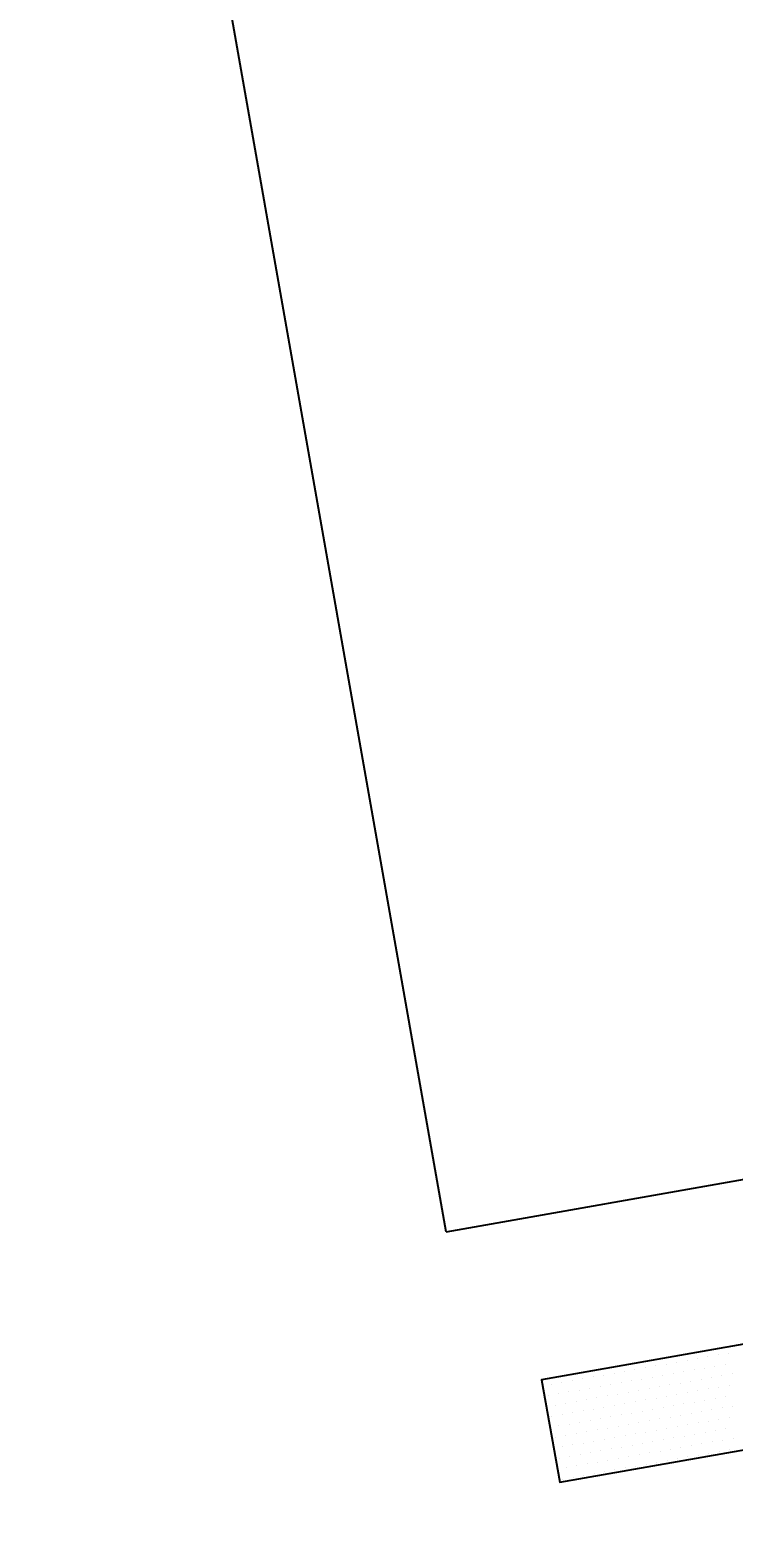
# Model space of a CAD drawing. Header units: inches. Extents: x 3.2 to 42.5, y 25.8 to 40.2.
# Drawn here: x 28.309 to 29.14, y 30.868 to 32.632 of the extents above; entities that cross this region are included whole.
import ezdxf

# ---------------------------------------------------------------- set-up
doc = ezdxf.new("R2010")
doc.units = ezdxf.units.IN
doc.header["$MEASUREMENT"] = 0
for name, color, linetype in [('DIM', 2, 'Continuous'), ('PANEL', 11, 'Continuous'), ('SEALANT', 8, 'Continuous'), ('TAPE', 8, 'Continuous')]:
    doc.layers.add(name, color=color, linetype=linetype)
doc.styles.add('TEXT1', font='ROMANS.shx', dxfattribs={"width": 0.75, "height": 0.375})
doc.dimstyles.new('DETAIL', dxfattribs={"dimscale": 4, "dimtxt": 0.375, "dimasz": 0.0625, "dimexe": 0.0625, "dimexo": 0.125, "dimgap": 0.0625, "dimtad": 1, "dimdec": 4, "dimzin": 3, "dimdsep": 46, "dimlunit": 4, "dimtxsty": 'TEXT1', "dimblk": 'ARCHTICK', "dimcen": 0.0625, "dimclrd": 7, "dimclre": 7, "dimclrt": 2, "dimadec": 0, "dimazin": 0, "dimtfac": 0.59375, "dimtdec": 4, "dimtmove": 0, "dimatfit": 3, "dimfxl": 0, "dimfrac": 2, "dimtolj": 1, "dimtzin": 3, "dimarcsym": 0})

# ---------------------------------------------------------------- blocks, each defined once
blk = doc.blocks.new('_ArchTick')
at = {"color": 0, "linetype": 'ByBlock', "const_width": 0.15}
blk.add_lwpolyline([(-0.5, -0.5), (0.5, 0.5)], dxfattribs=at)
blk = doc.blocks.new('*D4')
at = {"layer": 'DEFPOINTS', "color": 0}
for p in [(27.9536, 36.0161), (28.5599, 32.5777), (23.7701, 29.8503)]:
    blk.add_point(p, dxfattribs=at)
at = {"layer": 'DIM', "color": 7, "lineweight": -2}
for p, q in [((28.4731, 33.0701), (27.9102, 36.2623)), ((22.8418, 35.1148), (27.9536, 36.0161)), ((23.6833, 30.3427), (22.7984, 35.361))]:
    blk.add_line(p, q, dxfattribs=at)
at = {"layer": 'DIM', "color": 7, "lineweight": -2, "xscale": 0.25, "yscale": 0.25, "zscale": 0.25}
for p, rotation in [((27.9536, 36.0161), 9.999999999998792), ((22.8418, 35.1148), 189.9999999999988)]:
    blk.add_blockref('_ArchTick', p, dxfattribs=dict(at, rotation=rotation))
at = {"layer": 'DIM', "color": 2, "insert": (25.3047, 36.093), "char_height": 0.375, "attachment_point": 5, "rotation": 10, "style": 'TEXT1'}
blk.add_mtext('\\A1;4 1/2"  ', dxfattribs=at)
blk = doc.blocks.new('*X2')
at = {"color": 0}
for p, q in [((1.09375, 0.1375), (1.09375, 0.1375)), ((1.1, 0.125), (1.1, 0.125)), ((1.10625, 0.1375), (1.10625, 0.1375)), ((1.1125, 0.125), (1.1125, 0.125)), ((1.11875, 0.1375), (1.11875, 0.1375)), ((1.125, 0.125), (1.125, 0.125)), ((1.13125, 0.1375), (1.13125, 0.1375)), ((1.1375, 0.125), (1.1375, 0.125)), ((1.14375, 0.1375), (1.14375, 0.1375)), ((1.15, 0.125), (1.15, 0.125)), ((1.15625, 0.1375), (1.15625, 0.1375)), ((1.1625, 0.125), (1.1625, 0.125)), ((1.16875, 0.1375), (1.16875, 0.1375)), ((1.175, 0.125), (1.175, 0.125)), ((1.18125, 0.1375), (1.18125, 0.1375)), ((1.1875, 0.125), (1.1875, 0.125)), ((1.19375, 0.1375), (1.19375, 0.1375)), ((1.2, 0.125), (1.2, 0.125)), ((1.20625, 0.1375), (1.20625, 0.1375)), ((1.2125, 0.125), (1.2125, 0.125)), ((1.21875, 0.1375), (1.21875, 0.1375)), ((1.225, 0.125), (1.225, 0.125)), ((1.23125, 0.1375), (1.23125, 0.1375)), ((1.2375, 0.125), (1.2375, 0.125)), ((1.24375, 0.1375), (1.24375, 0.1375)), ((1.25, 0.125), (1.25, 0.125)), ((1.25625, 0.1375), (1.25625, 0.1375)), ((1.2625, 0.125), (1.2625, 0.125)), ((1.26875, 0.1375), (1.26875, 0.1375)), ((1.275, 0.125), (1.275, 0.125)), ((1.28125, 0.1375), (1.28125, 0.1375)), ((1.2875, 0.125), (1.2875, 0.125)), ((1.29375, 0.1375), (1.29375, 0.1375)), ((1.3, 0.125), (1.3, 0.125)), ((1.30625, 0.1375), (1.30625, 0.1375)), ((1.3125, 0.125), (1.3125, 0.125)), ((1.09375, 0.1125), (1.09375, 0.1125)), ((1.10625, 0.1125), (1.10625, 0.1125)), ((1.11875, 0.1125), (1.11875, 0.1125)), ((1.13125, 0.1125), (1.13125, 0.1125)), ((1.14375, 0.1125), (1.14375, 0.1125)), ((1.15625, 0.1125), (1.15625, 0.1125)), ((1.16875, 0.1125), (1.16875, 0.1125)), ((1.18125, 0.1125), (1.18125, 0.1125)), ((1.19375, 0.1125), (1.19375, 0.1125)), ((1.20625, 0.1125), (1.20625, 0.1125)), ((1.21875, 0.1125), (1.21875, 0.1125)), ((1.23125, 0.1125), (1.23125, 0.1125)), ((1.24375, 0.1125), (1.24375, 0.1125)), ((1.25625, 0.1125), (1.25625, 0.1125)), ((1.26875, 0.1125), (1.26875, 0.1125)), ((1.28125, 0.1125), (1.28125, 0.1125)), ((1.29375, 0.1125), (1.29375, 0.1125)), ((1.30625, 0.1125), (1.30625, 0.1125)), ((1.1, 0.1), (1.1, 0.1)), ((1.1125, 0.1), (1.1125, 0.1)), ((1.125, 0.1), (1.125, 0.1)), ((1.1375, 0.1), (1.1375, 0.1)), ((1.15, 0.1), (1.15, 0.1)), ((1.1625, 0.1), (1.1625, 0.1)), ((1.175, 0.1), (1.175, 0.1)), ((1.1875, 0.1), (1.1875, 0.1)), ((1.2, 0.1), (1.2, 0.1)), ((1.2125, 0.1), (1.2125, 0.1)), ((1.225, 0.1), (1.225, 0.1)), ((1.2375, 0.1), (1.2375, 0.1)), ((1.25, 0.1), (1.25, 0.1)), ((1.2625, 0.1), (1.2625, 0.1)), ((1.275, 0.1), (1.275, 0.1)), ((1.2875, 0.1), (1.2875, 0.1)), ((1.3, 0.1), (1.3, 0.1)), ((1.3125, 0.1), (1.3125, 0.1)), ((1.1, 0.075), (1.1, 0.075)), ((1.10625, 0.0875), (1.10625, 0.0875)), ((1.1125, 0.075), (1.1125, 0.075)), ((1.11875, 0.0875), (1.11875, 0.0875)), ((1.125, 0.075), (1.125, 0.075)), ((1.13125, 0.0875), (1.13125, 0.0875)), ((1.1375, 0.075), (1.1375, 0.075)), ((1.14375, 0.0875), (1.14375, 0.0875)), ((1.15, 0.075), (1.15, 0.075)), ((1.15625, 0.0875), (1.15625, 0.0875)), ((1.1625, 0.075), (1.1625, 0.075)), ((1.16875, 0.0875), (1.16875, 0.0875)), ((1.175, 0.075), (1.175, 0.075)), ((1.18125, 0.0875), (1.18125, 0.0875)), ((1.1875, 0.075), (1.1875, 0.075)), ((1.19375, 0.0875), (1.19375, 0.0875)), ((1.2, 0.075), (1.2, 0.075)), ((1.20625, 0.0875), (1.20625, 0.0875)), ((1.2125, 0.075), (1.2125, 0.075)), ((1.21875, 0.0875), (1.21875, 0.0875)), ((1.225, 0.075), (1.225, 0.075)), ((1.23125, 0.0875), (1.23125, 0.0875)), ((1.2375, 0.075), (1.2375, 0.075)), ((1.24375, 0.0875), (1.24375, 0.0875)), ((1.25, 0.075), (1.25, 0.075)), ((1.25625, 0.0875), (1.25625, 0.0875)), ((1.2625, 0.075), (1.2625, 0.075)), ((1.26875, 0.0875), (1.26875, 0.0875)), ((1.275, 0.075), (1.275, 0.075)), ((1.28125, 0.0875), (1.28125, 0.0875)), ((1.2875, 0.075), (1.2875, 0.075)), ((1.29375, 0.0875), (1.29375, 0.0875)), ((1.3, 0.075), (1.3, 0.075)), ((1.30625, 0.0875), (1.30625, 0.0875)), ((1.3125, 0.075), (1.3125, 0.075)), ((1.10625, 0.0625), (1.10625, 0.0625)), ((1.11875, 0.0625), (1.11875, 0.0625)), ((1.13125, 0.0625), (1.13125, 0.0625)), ((1.14375, 0.0625), (1.14375, 0.0625)), ((1.15625, 0.0625), (1.15625, 0.0625)), ((1.16875, 0.0625), (1.16875, 0.0625)), ((1.18125, 0.0625), (1.18125, 0.0625)), ((1.19375, 0.0625), (1.19375, 0.0625)), ((1.20625, 0.0625), (1.20625, 0.0625)), ((1.21875, 0.0625), (1.21875, 0.0625)), ((1.23125, 0.0625), (1.23125, 0.0625)), ((1.24375, 0.0625), (1.24375, 0.0625)), ((1.25625, 0.0625), (1.25625, 0.0625)), ((1.26875, 0.0625), (1.26875, 0.0625)), ((1.28125, 0.0625), (1.28125, 0.0625)), ((1.29375, 0.0625), (1.29375, 0.0625)), ((1.30625, 0.0625), (1.30625, 0.0625)), ((1.10625, 0.0375), (1.10625, 0.0375)), ((1.1125, 0.05), (1.1125, 0.05)), ((1.11875, 0.0375), (1.11875, 0.0375)), ((1.125, 0.05), (1.125, 0.05)), ((1.13125, 0.0375), (1.13125, 0.0375)), ((1.1375, 0.05), (1.1375, 0.05)), ((1.14375, 0.0375), (1.14375, 0.0375)), ((1.15, 0.05), (1.15, 0.05)), ((1.15625, 0.0375), (1.15625, 0.0375)), ((1.1625, 0.05), (1.1625, 0.05)), ((1.16875, 0.0375), (1.16875, 0.0375)), ((1.175, 0.05), (1.175, 0.05)), ((1.18125, 0.0375), (1.18125, 0.0375)), ((1.1875, 0.05), (1.1875, 0.05)), ((1.19375, 0.0375), (1.19375, 0.0375)), ((1.2, 0.05), (1.2, 0.05)), ((1.20625, 0.0375), (1.20625, 0.0375)), ((1.2125, 0.05), (1.2125, 0.05)), ((1.21875, 0.0375), (1.21875, 0.0375)), ((1.225, 0.05), (1.225, 0.05)), ((1.23125, 0.0375), (1.23125, 0.0375)), ((1.2375, 0.05), (1.2375, 0.05)), ((1.24375, 0.0375), (1.24375, 0.0375)), ((1.25, 0.05), (1.25, 0.05)), ((1.25625, 0.0375), (1.25625, 0.0375)), ((1.2625, 0.05), (1.2625, 0.05)), ((1.26875, 0.0375), (1.26875, 0.0375)), ((1.275, 0.05), (1.275, 0.05)), ((1.28125, 0.0375), (1.28125, 0.0375)), ((1.2875, 0.05), (1.2875, 0.05)), ((1.29375, 0.0375), (1.29375, 0.0375)), ((1.3, 0.05), (1.3, 0.05)), ((1.30625, 0.0375), (1.30625, 0.0375)), ((1.3125, 0.05), (1.3125, 0.05)), ((1.1125, 0.025), (1.1125, 0.025)), ((1.125, 0.025), (1.125, 0.025)), ((1.1375, 0.025), (1.1375, 0.025)), ((1.15, 0.025), (1.15, 0.025)), ((1.1625, 0.025), (1.1625, 0.025)), ((1.175, 0.025), (1.175, 0.025)), ((1.1875, 0.025), (1.1875, 0.025)), ((1.2, 0.025), (1.2, 0.025)), ((1.2125, 0.025), (1.2125, 0.025)), ((1.225, 0.025), (1.225, 0.025)), ((1.2375, 0.025), (1.2375, 0.025)), ((1.25, 0.025), (1.25, 0.025)), ((1.2625, 0.025), (1.2625, 0.025)), ((1.275, 0.025), (1.275, 0.025)), ((1.2875, 0.025), (1.2875, 0.025)), ((1.3, 0.025), (1.3, 0.025)), ((1.3125, 0.025), (1.3125, 0.025))]:
    blk.add_line(p, q, dxfattribs=at)
blk = doc.blocks.new('TBTS')
at = {"color": 9}
blk.add_lwpolyline([(0.4327, 0.022), (0.1801, 0.022), (0.1801, 0.0766), (-0.1987, 0.0766), (-0.1987, 0.022), (-0.4513, 0.022), (-0.7039, 0.022), (-0.7039, 0.0766), (-1.0828, 0.0766), (-1.0828, 0.022), (-1.3353, 0.022), (-1.3353, 0.1448), (-0.4513, 0.1448), (0.4327, 0.1448), (1.3168, 0.1448), (1.3168, 0.022), (1.0642, 0.022), (1.0642, 0.0766), (0.6853, 0.0766), (0.6853, 0.022)], close=True, dxfattribs=at)
at = {"layer": 'TAPE', "color": 251}
blk.add_blockref('*X2', (0, 0), dxfattribs=at)

msp = doc.modelspace()

# ---------------------------------------------------------------- linework, layer by layer
at = {"layer": 'PANEL'}
for q in [(42.23607, 33.58205), (28.54006, 32.69021)]:
    msp.add_line((28.80053, 31.213), q, dxfattribs=at)

# ---------------------------------------------------------------- block references
at = {"layer": 'SEALANT', "xscale": -1, "rotation": 10.00000000000012}
msp.add_blockref('TBTS', (30.23537, 31.12421), dxfattribs=at)

# ---------------------------------------------------------------- dimensions: what is measured, and where the dimension line sits
at = {"layer": 'DIM'}
dim = msp.add_linear_dim(base=(27.95361, 36.01612), p1=(23.77011, 29.85028), p2=(28.55989, 32.57772), angle=10, text='4 1/2"  ', dimstyle='DETAIL', dxfattribs=at)
dim.commit()
dim.dimension.update_dxf_attribs({"geometry": '*D4', "text_midpoint": (25.3047, 36.09302)})

doc.saveas('drawing.dxf')
